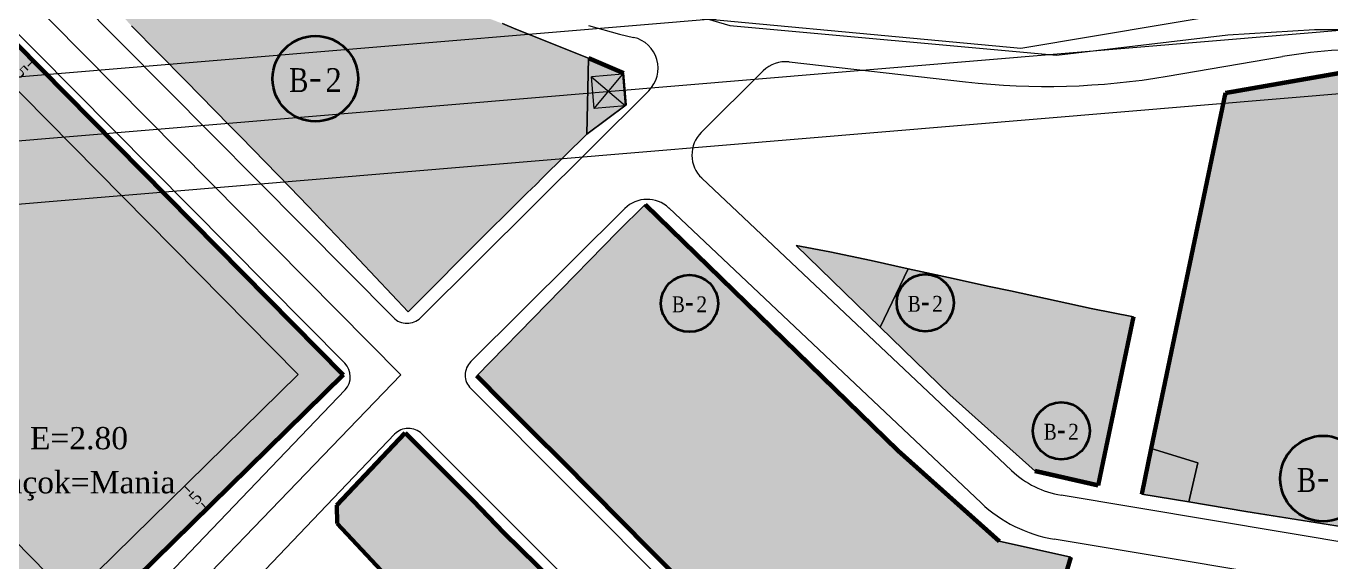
# Model space of a CAD drawing. Header units: metres. Extents: x 575880 to 576669, y 4390634 to 4391284.
# Drawn here: x 575994.5 to 576200.1, y 4391007.9 to 4391092.4 of the extents above; entities that cross this region are included whole.
import ezdxf

# ---------------------------------------------------------------- set-up
doc = ezdxf.new("R2010")
doc.units = ezdxf.units.M
for name, color, linetype, lineweight in [('B_ADAKENARI', 5, 'Continuous', 0), ('B_HAT_KADEME', 18, 'Continuous', 0), ('HAT_HAVAI', 9, 'Continuous', 0), ('KALDIRIM', 21, 'Continuous', 0), ('PL_KONUT_TICARET', 33, 'Continuous', 0), ('PL_PARK', 97, 'Continuous', 0), ('PL_TEKNIK_ALTYAPI', 9, 'Continuous', 0), ('PL_TICARET', 12, 'Continuous', 0), ('PL_TRAFO_ALANI', 9, 'Continuous', 0), ('ROL_CEPHE', 1, 'Continuous', 0), ('SEMBOL', 18, 'Continuous', 0), ('SM_YUKSEKLIK', 18, 'Continuous', 0), ('SNR_MAHALLE', 18, 'Continuous', 0), ('SNR_SAGLIKLASTIRMA', 152, 'Continuous', 0), ('SNR_YAPIYAK', 18, 'Continuous', 0), ('TLFRK_B_DIREK', 6, 'Continuous', 0), ('TLFRK_B_TAMPON', 72, 'Continuous', 0)]:
    doc.layers.add(name, color=color, linetype=linetype, lineweight=lineweight)
doc.styles.get("Standard").update_dxf_attribs({"font": 'times.ttf'})

msp = doc.modelspace()

# ---------------------------------------------------------------- hatches: boundary and pattern name
at = {"layer": 'PL_KONUT_TICARET'}
msp.add_hatch(color=256, dxfattribs=at).paths.add_polyline_path([(575940.81, 4391140.94), (575950.12, 4391132.98), (576044.4, 4391037.4), (576001.45, 4390995.22), (575893.14, 4391105.42), (575893.03, 4391105.53), (575893.03, 4391106), (575909.48, 4391122.81), (575914.04, 4391142.26)])
at = {"layer": 'PL_PARK'}
msp.add_hatch(color=256, dxfattribs=at).paths.add_polyline_path([(576121.12, 4391056.79), (576127.64, 4391055.42), (576133.44, 4391054.15), (576129.06, 4391044.94), (576115.83, 4391057.82)])
at = {"layer": 'PL_TEKNIK_ALTYAPI'}
msp.add_hatch(color=256, dxfattribs=at).paths.add_polyline_path([(576088.62, 4391084.99), (576089.04, 4391079.99), (576082.81, 4391075.38), (576083.09, 4391087.34)])
at = {"layer": 'PL_TICARET'}
for points in [[(576027.74, 4391109.46), (576035.59, 4391106.35), (576057.16, 4391097.77), (576059.63, 4391096.77), (576064.23, 4391094.8), (576069.54, 4391092.78), (576071.65, 4391091.93), (576083.09, 4391087.34), (576082.81, 4391075.38), (576075.83, 4391068.47), (576074.78, 4391067.39), (576073.43, 4391066.13), (576072.79, 4391065.49), (576070.48, 4391063.15), (576067.15, 4391059.92), (576054.69, 4391047.36), (576044.35, 4391058.3), (576038.83, 4391064.06), (576036.08, 4391066.93), (576028.24, 4391074.98), (576026.52, 4391076.73), (576019.55, 4391083.82), (576011.09, 4391092.45), (576004.78, 4391098.87), (576004.51, 4391099.17), (576018.03, 4391113.31)], [(576231.78, 4391084.98), (576230.81, 4391078.62), (576230.05, 4391073.5), (576229.29, 4391068.5), (576228.54, 4391063.43), (576227.84, 4391058.76), (576227.04, 4391053.59), (576226.34, 4391048.85), (576225.6, 4391043.83), (576224.95, 4391038.86), (576224.13, 4391033.94), (576223.54, 4391029.05), (576222.88, 4391023.64), (576221.3, 4391014.37), (576220.7, 4391010.44), (576186.7, 4391015.89), (576177.68, 4391017.37), (576179.11, 4391023.56), (576171.78, 4391025.81), (576183.5, 4391081.88), (576206.87, 4391085.98), (576216.94, 4391087.09)], [(576131.86, 4391025.47), (576147.83, 4391011.2), (576159.11, 4391008.66), (576155.54, 4390996.73), (576152.97, 4390975.23), (576154.93, 4390962.56), (576154.38, 4390962.41), (576147.14, 4390955.24), (576142.9, 4390959.58), (576138.89, 4390963.64), (576134.74, 4390967.86), (576130.61, 4390971.94), (576125.29, 4390977.27), (576119.97, 4390982.59), (576114.63, 4390987.96), (576109.39, 4390993.21), (576105.25, 4390997.35), (576100.9, 4391001.66), (576096.7, 4391005.86), (576092.48, 4391010.11), (576088.4, 4391014.25), (576083.55, 4391019.15), (576079.03, 4391023.7), (576074.31, 4391028.4), (576069.67, 4391032.98), (576065.49, 4391037.24), (576087.65, 4391059.96), (576092, 4391064.27)], [(576137.16, 4391053.33), (576139.83, 4391052.74), (576146.24, 4391051.35), (576149.58, 4391050.66), (576162.31, 4391047.89), (576168.97, 4391046.57), (576164.19, 4391023.74), (576163.43, 4391019.99), (576153.5, 4391022.22), (576140.04, 4391034.25), (576129.06, 4391044.94), (576133.44, 4391054.15)], [(576059.99, 4391022.47), (576064.89, 4391017.55), (576069.71, 4391012.57), (576087.62, 4390995.03), (576092.63, 4390989.69), (576097.99, 4390984.5), (576103.43, 4390979.25), (576108.74, 4390973.84), (576113.71, 4390968.92), (576118.53, 4390964.1), (576122.78, 4390959.9), (576127.23, 4390955.49), (576116.31, 4390944.58), (576115.28, 4390943.5), (576114.16, 4390942.63), (576111.37, 4390942.67), (576104.57, 4390949.94), (576098.4, 4390956.83), (576095.06, 4390960.14), (576089.68, 4390965.59), (576084.57, 4390970.75), (576079.3, 4390976.29), (576074.42, 4390981.49), (576069.16, 4390986.95), (576061.38, 4390994.92), (576056.29, 4391000.33), (576055.04, 4391001.65), (576043.46, 4391013.97), (576043.45, 4391016.87), (576054.22, 4391028.29)]]:
    msp.add_hatch(color=256, dxfattribs=at).paths.add_polyline_path(points)
at = {"layer": 'PL_TRAFO_ALANI'}
msp.add_hatch(color=256, dxfattribs=at).paths.add_polyline_path([(576179.11, 4391023.56), (576177.68, 4391017.37), (576170.27, 4391018.59), (576171.78, 4391025.81)])

# ---------------------------------------------------------------- linework, layer by layer
at = {"layer": 'B_ADAKENARI', "lineweight": 158}
for p, q in [((575950.12, 4391132.98), (576044.4, 4391037.4)), ((576083.09, 4391087.34), (576088.62, 4391084.99)), ((576183.5, 4391081.88), (576206.87, 4391085.98)), ((576044.4, 4391037.4), (576001.45, 4390995.22)), ((576069.67, 4391032.98), (576065.49, 4391037.24)), ((576074.31, 4391028.4), (576069.67, 4391032.98)), ((576043.45, 4391016.87), (576054.22, 4391028.29)), ((576054.22, 4391028.29), (576059.99, 4391022.47)), ((576079.03, 4391023.7), (576074.31, 4391028.4)), ((576083.55, 4391019.15), (576079.03, 4391023.7)), ((576059.99, 4391022.47), (576064.89, 4391017.55)), ((576088.4, 4391014.25), (576083.55, 4391019.15)), ((576064.89, 4391017.55), (576069.71, 4391012.57)), ((576092.48, 4391010.11), (576088.4, 4391014.25)), ((576069.71, 4391012.57), (576087.62, 4390995.03)), ((576096.7, 4391005.86), (576092.48, 4391010.11))]:
    msp.add_line(p, q, dxfattribs=at)
at = {"layer": 'B_ADAKENARI', "lineweight": 0}
for p, q in [((576011.09, 4391092.45), (576019.55, 4391083.82)), ((576071.65, 4391091.93), (576069.54, 4391092.78)), ((576083.09, 4391087.34), (576071.65, 4391091.93)), ((576089.04, 4391079.99, 136.98), (576088.62, 4391084.99, 0)), ((576019.55, 4391083.82), (576026.52, 4391076.73)), ((576082.81, 4391075.38), (576089.04, 4391079.99, 136.98)), ((576026.52, 4391076.73), (576028.24, 4391074.98)), ((576028.24, 4391074.98), (576036.08, 4391066.93)), ((576075.83, 4391068.47), (576082.81, 4391075.38)), ((576074.78, 4391067.39), (576075.83, 4391068.47)), ((576036.08, 4391066.93), (576038.83, 4391064.06)), ((576073.43, 4391066.13), (576074.78, 4391067.39)), ((576070.48, 4391063.15), (576072.79, 4391065.49)), ((576072.79, 4391065.49), (576073.43, 4391066.13)), ((576092, 4391064.27), (576087.65, 4391059.96)), ((576038.83, 4391064.06), (576044.35, 4391058.3)), ((576067.15, 4391059.92), (576070.48, 4391063.15)), ((576044.35, 4391058.3), (576054.69, 4391047.36)), ((576054.69, 4391047.36), (576067.15, 4391059.92)), ((576087.65, 4391059.96), (576065.49, 4391037.24)), ((576115.83, 4391057.82), (576129.06, 4391044.94)), ((576129.06, 4391044.94), (576140.04, 4391034.25)), ((576140.04, 4391034.25), (576153.5, 4391022.22)), ((576170.27, 4391018.59), (576177.68, 4391017.37)), ((576177.68, 4391017.37), (576186.7, 4391015.89)), ((576186.7, 4391015.89), (576220.7, 4391010.44)), ((576159.11, 4391008.66), (576147.83, 4391011.2))]:
    msp.add_line(p, q, dxfattribs=at)
at = {"layer": 'B_ADAKENARI', "lineweight": 70}
for p, q in [((576171.78, 4391025.81), (576183.5, 4391081.88)), ((576168.97, 4391046.57), (576164.19, 4391023.74)), ((576170.27, 4391018.59), (576171.78, 4391025.81)), ((576164.19, 4391023.74), (576163.43, 4391019.99)), ((576043.46, 4391013.97), (576043.45, 4391016.87)), ((576055.04, 4391001.65), (576043.46, 4391013.97)), ((576159.11, 4391008.66), (576155.54, 4390996.73))]:
    msp.add_line(p, q, dxfattribs=at)
at = {"layer": 'B_ADAKENARI', "lineweight": 120}
for p, q in [((576092, 4391064.27), (576131.86, 4391025.47)), ((576131.86, 4391025.47), (576147.83, 4391011.2)), ((576163.43, 4391019.99), (576153.5, 4391022.22))]:
    msp.add_line(p, q, dxfattribs=at)
at = {"layer": 'B_HAT_KADEME'}
for p, q in [((576083.09, 4391087.34), (576082.81, 4391075.38)), ((576121.12, 4391056.79), (576115.83, 4391057.82)), ((576127.64, 4391055.42), (576121.12, 4391056.79)), ((576133.44, 4391054.15), (576127.64, 4391055.42)), ((576133.44, 4391054.15), (576129.06, 4391044.94)), ((576137.16, 4391053.33), (576133.44, 4391054.15)), ((576139.83, 4391052.74), (576137.16, 4391053.33)), ((576146.24, 4391051.35), (576139.83, 4391052.74)), ((576149.58, 4391050.66), (576146.24, 4391051.35)), ((576162.31, 4391047.89), (576149.58, 4391050.66)), ((576168.97, 4391046.57), (576162.31, 4391047.89)), ((576171.78, 4391025.81, 175.02), (576179.11, 4391023.56, 176.9)), ((576177.68, 4391017.37, 176.84), (576179.11, 4391023.56, 176.9))]:
    msp.add_line(p, q, dxfattribs=at)
at = {"layer": 'HAT_HAVAI'}
msp.add_line((575893.03, 4391065.92, 186.6), (576657.38, 4391129.9, 146.74), dxfattribs=at)
at = {"layer": 'KALDIRIM'}
for p, q in [((576044.68, 4391039.26), (575943.87, 4391140.94)), ((576052.35, 4391046.43), (575973, 4391126.47)), ((576083.06, 4391092.47), (576087.99, 4391091.14)), ((576087.99, 4391091.14), (576090.2, 4391090.62)), ((576174.3, 4391084.49), (576192.44, 4391087.58)), ((576110.61, 4391085.32), (576100.86, 4391075.62)), ((576114.7, 4391086.74), (576142.52, 4391083.6)), ((576092.59, 4391082.21), (576056.6, 4391046.42)), ((576149.77, 4391022.32), (576100.95, 4391068.44)), ((576088.8, 4391063.63), (576064.53, 4391039.5)), ((576144.96, 4391017.23), (576095.76, 4391063.72)), ((576044.72, 4391035.07), (576005.77, 4390994.33)), ((576184.86, 4390914.79), (576064.52, 4391035.25)), ((576052.53, 4391028.05), (576013.77, 4390987.49)), ((576180.22, 4390904.58), (576056.83, 4391028.1)), ((576217.54, 4391008.43), (576157.6, 4391018.42)), ((576217.48, 4391001.34), (576156.45, 4391011.52))]:
    msp.add_line(p, q, dxfattribs=at)
for centre, radius, start, end in [((576089.06, 4391085.75), 5, 314.8423, 76.8322), ((576207.02, 4391001.95), 86.86, 87.9204, 99.6642), ((576114.14, 4391081.78), 5, 83.5529, 134.8423), ((576155.25, 4391196.31), 113.43, 263.5529, 279.6642), ((576104.38, 4391072.08), 5, 134.8423, 226.6229), ((576092.32, 4391060.08), 5, 46.6229, 134.8423), ((576054.48, 4391048.54), 3, 224.7538, 314.8423), ((576042.55, 4391037.14), 3, 316.2914, 44.7538), ((576066.65, 4391037.37), 3, 134.8423, 224.9704), ((576054.7, 4391025.98), 3, 44.9704, 136.2914), ((576160.07, 4391033.22), 15, 226.6229, 260.5334), ((576160.07, 4391033.22), 22, 226.6229, 260.5334)]:
    msp.add_arc(centre, radius, start, end, dxfattribs=at)
at = {"layer": 'PL_KONUT_TICARET'}
msp.add_polyline3d([(575940.81, 4391140.94, 0), (575950.12, 4391132.98, 0), (576044.4, 4391037.4, 0), (576001.45, 4390995.22, 0), (575893.14, 4391105.42, 0), (575893.03, 4391105.53, 0), (575893.03, 4391106, 0), (575909.48, 4391122.81, 0), (575914.04, 4391142.26, 0), (575940.81, 4391140.94, 0)], close=True, dxfattribs=at)
at = {"layer": 'PL_PARK'}
msp.add_polyline3d([(576121.12, 4391056.79, 0), (576127.64, 4391055.42, 0), (576133.44, 4391054.15, 0), (576129.06, 4391044.94, 0), (576115.83, 4391057.82, 0), (576121.12, 4391056.79, 0)], close=True, dxfattribs=at)
at = {"layer": 'PL_TEKNIK_ALTYAPI'}
msp.add_polyline3d([(576088.62, 4391084.99, 0), (576089.04, 4391079.99, 0), (576082.81, 4391075.38, 0), (576083.09, 4391087.34, 0), (576088.62, 4391084.99, 0)], close=True, dxfattribs=at)
at = {"layer": 'PL_TICARET'}
for points in [[(576069.54, 4391092.78, 0), (576071.65, 4391091.93, 0), (576083.09, 4391087.34, 0), (576082.81, 4391075.38, 0), (576075.83, 4391068.47, 0), (576074.78, 4391067.39, 0), (576073.43, 4391066.13, 0), (576072.79, 4391065.49, 0), (576070.48, 4391063.15, 0), (576067.15, 4391059.92, 0), (576054.69, 4391047.36, 0), (576044.35, 4391058.3, 0), (576038.83, 4391064.06, 0), (576036.08, 4391066.93, 0), (576028.24, 4391074.98, 0), (576026.52, 4391076.73, 0), (576019.55, 4391083.82, 0), (576011.09, 4391092.45, 0)], [(576096.7, 4391005.86, 0), (576092.48, 4391010.11, 0), (576088.4, 4391014.25, 0), (576083.55, 4391019.15, 0), (576079.03, 4391023.7, 0), (576074.31, 4391028.4, 0), (576069.67, 4391032.98, 0), (576065.49, 4391037.24, 0), (576087.65, 4391059.96, 0), (576092, 4391064.27, 0), (576131.86, 4391025.47, 0), (576131.86, 4391025.47, 0), (576147.83, 4391011.2, 0), (576159.11, 4391008.66, 0), (576155.54, 4390996.73, 0)], [(576055.04, 4391001.65, 0), (576043.46, 4391013.97, 0), (576043.45, 4391016.87, 0), (576054.22, 4391028.29, 0), (576059.99, 4391022.47, 0), (576059.99, 4391022.47, 0), (576064.89, 4391017.55, 0), (576069.71, 4391012.57, 0), (576087.62, 4390995.03, 0)]]:
    msp.add_polyline3d(points, dxfattribs=at)
for points in [[(576231.78, 4391084.98, 0), (576230.81, 4391078.62, 0), (576230.05, 4391073.5, 0), (576229.29, 4391068.5, 0), (576228.54, 4391063.43, 0), (576227.84, 4391058.76, 0), (576227.04, 4391053.59, 0), (576226.34, 4391048.85, 0), (576225.6, 4391043.83, 0), (576224.95, 4391038.86, 0), (576224.13, 4391033.94, 0), (576223.54, 4391029.05, 0), (576222.88, 4391023.64, 0), (576221.3, 4391014.37, 0), (576220.7, 4391010.44, 0), (576186.7, 4391015.89, 0), (576177.68, 4391017.37, 0), (576179.11, 4391023.56, 0), (576171.78, 4391025.81, 0), (576183.5, 4391081.88, 0), (576206.87, 4391085.98, 0), (576216.94, 4391087.09, 0), (576231.78, 4391084.98, 0)], [(576137.16, 4391053.33, 0), (576139.83, 4391052.74, 0), (576146.24, 4391051.35, 0), (576149.58, 4391050.66, 0), (576162.31, 4391047.89, 0), (576168.97, 4391046.57, 0), (576164.19, 4391023.74, 0), (576163.43, 4391019.99, 0), (576153.5, 4391022.22, 0), (576140.04, 4391034.25, 0), (576129.06, 4391044.94, 0), (576133.44, 4391054.15, 0), (576137.16, 4391053.33, 0)]]:
    msp.add_polyline3d(points, close=True, dxfattribs=at)
at = {"layer": 'PL_TRAFO_ALANI'}
msp.add_polyline3d([(576179.11, 4391023.56, 0), (576177.68, 4391017.37, 0), (576170.27, 4391018.59, 0), (576171.78, 4391025.81, 0), (576179.11, 4391023.56, 0)], close=True, dxfattribs=at)
at = {"layer": 'ROL_CEPHE'}
for p, q in [((575995.58, 4391086.9), (575994.72, 4391086.06)), ((576019.42, 4391019.87), (576020.26, 4391019.02)), ((576022.92, 4391016.31), (576022.08, 4391017.16))]:
    msp.add_line(p, q, dxfattribs=at)
at = {"layer": 'SEMBOL', "lineweight": 40}
for p, q in [((576039.29, 4391083.88), (576040.79, 4391083.88)), ((576098.5, 4391048.53), (576099.5, 4391048.53)), ((576135.66, 4391048.61), (576136.66, 4391048.61)), ((576157.1, 4391028.44), (576158.1, 4391028.44)), ((576198.11, 4391020.83), (576199.61, 4391020.83))]:
    msp.add_line(p, q, dxfattribs=at)
for centre, radius in [((576040.04, 4391084.1), 6.75), ((576099, 4391048.68), 4.5), ((576136.16, 4391048.76), 4.5), ((576157.6, 4391028.58), 4.5), ((576198.86, 4391021.06), 6.75)]:
    msp.add_circle(centre, radius, dxfattribs=at)
at = {"layer": 'SNR_MAHALLE'}
msp.add_polyline3d([(575925.97, 4391154.99, 0), (576010.84, 4391131.61, 0), (576040.98, 4391115.05, 0), (576084.65, 4391095.13, 0), (576151.24, 4391088.91, 0), (576242.2, 4391104.22, 0), (576247.57, 4391139.88, 0), (576285.57, 4391158.44, 0), (576287.48, 4391159.37, 0), (576305.7, 4391168.27, 0)], dxfattribs=at)
at = {"layer": 'SNR_SAGLIKLASTIRMA'}
msp.add_polyline3d([(576203.29, 4390880.38, 137.35), (576152.67, 4390846.96, 139.11), (576140.7, 4390847.49, 139.91), (576003.13, 4390985.07, 143.34), (576053.51, 4391037.39, 141.96), (575963.4, 4391128.46, 143.37), (575972.84, 4391141.87, 143.7), (576078.93, 4391100.31, 141.69), (576078.93, 4391100.31, 141.69), (576105.38, 4391092.46, 141.05), (576156.83, 4391087.81, 140.04), (576183.86, 4391091.01, 139.76), (576197.52, 4391091.88, 139.42), (576216.41, 4391091.88, 139.17)], dxfattribs=at)
at = {"layer": 'SNR_YAPIYAK'}
for p, q in [((575946.71, 4391129.32), (576037.32, 4391037.46)), ((576001.51, 4391002.29), (575899.8, 4391105.77)), ((576037.32, 4391037.46), (576001.51, 4391002.29))]:
    msp.add_line(p, q, dxfattribs=at)
at = {"layer": 'TLFRK_B_DIREK'}
for p, q in [((576088.52, 4391084.8, 132.82), (576083.54, 4391084.38, 249.1)), ((576083.96, 4391079.4, 249.1), (576088.52, 4391084.8, 249.18)), ((576088.94, 4391079.81, 249.1), (576088.52, 4391084.8, 249.18)), ((576083.54, 4391084.38, 249.18), (576088.94, 4391079.81, 249.1)), ((576083.96, 4391079.4, 249.1), (576083.54, 4391084.38, 249.18)), ((576088.94, 4391079.81, 132.82), (576083.96, 4391079.4, 249.1))]:
    msp.add_line(p, q, dxfattribs=at)
at = {"layer": 'TLFRK_B_TAMPON'}
for p, q in [((576657.38, 4391139.94, 146.7), (575893.03, 4391075.96, 186.56)), ((576657.38, 4391119.87, 146.79), (575893.03, 4391055.89, 186.64))]:
    msp.add_line(p, q, dxfattribs=at)

# ---------------------------------------------------------------- texts
at = {"layer": 'ROL_CEPHE'}
for rotation, p in [(314.6067, (575992.53, 4391085.01)), (404.4804, (576021.3, 4391016.82))]:
    msp.add_text('5', height=2, rotation=rotation, dxfattribs=at).set_placement(p)
at = {"layer": 'SEMBOL'}
for s, height, width, p in [('B', 3.75, 0.8, (576035.92, 4391082.01)), ('2', 3.75, 0.9, (576041.65, 4391082.01)), ('2', 2.5, 0.9, (576100.08, 4391047.28)), ('B', 2.5, 0.8, (576133.42, 4391047.36)), ('2', 2.5, 0.9, (576137.24, 4391047.36)), ('B', 2.5, 0.8, (576096.25, 4391047.28)), ('B', 2.5, 0.8, (576154.85, 4391027.19)), ('2', 2.5, 0.9, (576158.67, 4391027.19)), ('B', 3.75, 0.8, (576194.74, 4391018.96))]:
    msp.add_text(s, height=height, dxfattribs=dict(at, width=width)).set_placement(p)
msp.add_text('E=2.80', height=3.5, dxfattribs=at).set_placement((575995.06, 4391025.68))
at = {"layer": 'SM_YUKSEKLIK'}
msp.add_text('Yençok=Mania', height=3.5, dxfattribs=at).set_placement((575985.06, 4391018.73))

doc.saveas('drawing.dxf')
